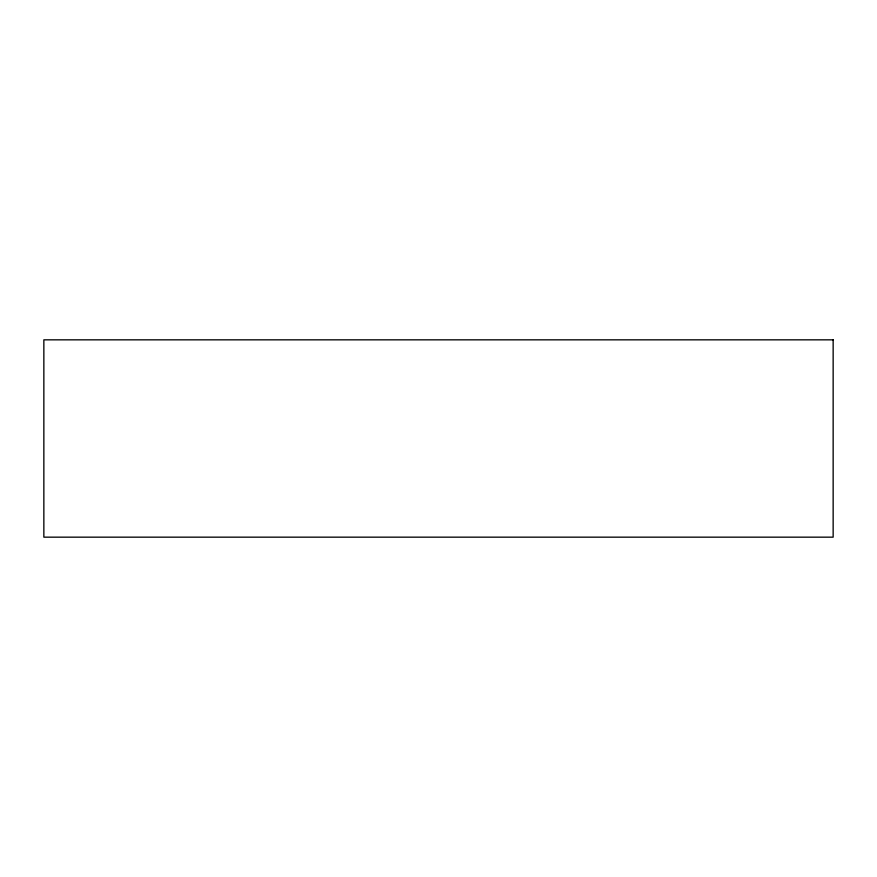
<?xml version="1.0" encoding="UTF-8"?>
<svg xmlns="http://www.w3.org/2000/svg" width="877" height="877" viewBox="0 0 877 877"><rect width="100%" height="100%" fill="white"/><g stroke="black" fill="none" stroke-linecap="round" stroke-linejoin="round"><path stroke-width="1.32" d="M833.15 339.837L43.85 339.837L43.85 537.163L833.15 537.163L833.15 339.837"/></g></svg>
